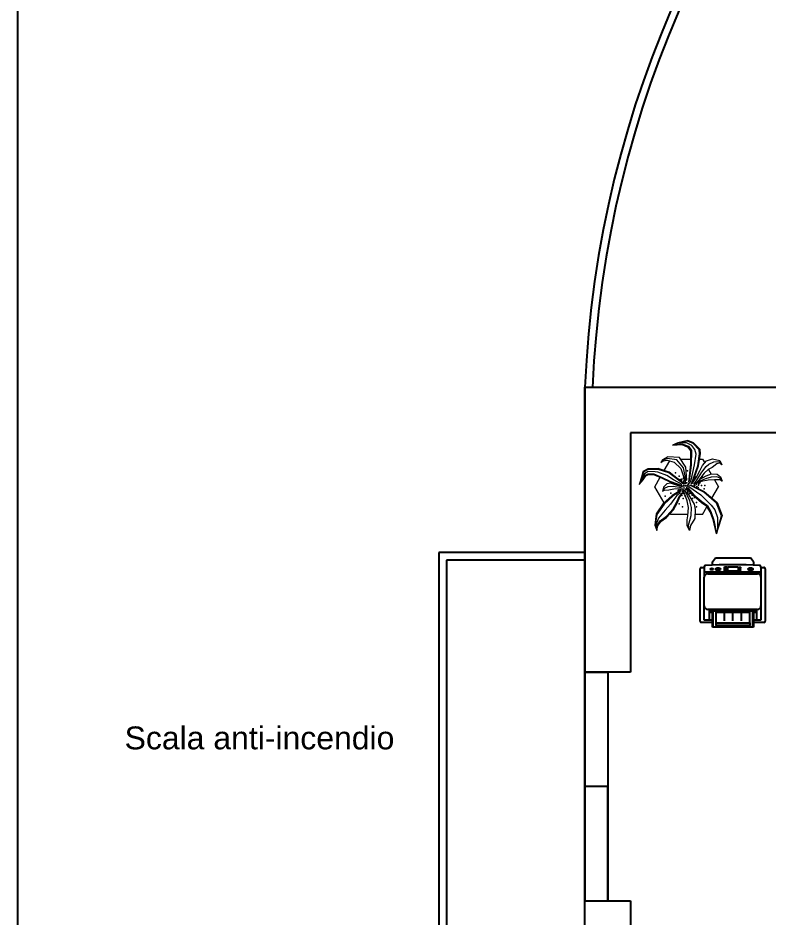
# Model space of a CAD drawing. Header units: millimetres. Extents: x -1911 to 4021, y -174 to 2851.
# Drawn here: x 1786 to 2279, y 1034 to 1625 of the extents above; entities that cross this region are included whole.
import ezdxf

# ---------------------------------------------------------------- set-up
doc = ezdxf.new("R2010")
doc.units = ezdxf.units.MM
doc.layers.add('ARREDI', color=7, linetype='Continuous')
doc.layers.add('ARREDI attrezzature - furniture', color=175, linetype='Continuous', lineweight=9)
doc.layers.add('PIANTA - plant', color=94, linetype='Continuous', lineweight=13)
doc.layers.add('VERDE prato - green grass', color=7, linetype='Continuous', lineweight=13, true_color=0xd3e2a7)
doc.styles.get("Standard").update_dxf_attribs({"font": 'arial.ttf'})

# ---------------------------------------------------------------- blocks, each defined once
blk = doc.blocks.new('pianta2')
at = {"layer": 'ARREDI attrezzature - furniture'}
for p, q in [((4763.07, 1802.3), (4766.71, 1808.62)), ((4773.87, 1809.77), (4780.34, 1809.77)), ((4786.37, 1809.77), (4788.3, 1809.77)), ((4788.3, 1809.77), (4789.72, 1807.32)), ((4792.17, 1803.08), (4793.94, 1800)), ((4756.92, 1791.65), (4760.5, 1797.85)), ((4796.16, 1796.17), (4798.77, 1791.65)), ((4763.04, 1781.04), (4756.92, 1791.65)), ((4794.46, 1784.19), (4798.77, 1791.65)), ((4788.3, 1773.53), (4791.19, 1778.53)), ((4767.38, 1773.53), (4767.03, 1774.13)), ((4778.72, 1773.53), (4767.38, 1773.53)), ((4788.3, 1773.53), (4783.32, 1773.53))]:
    blk.add_line(p, q, dxfattribs=at)
at = {"layer": 'PIANTA - plant'}
for points in [[(4781.62, 1794.14), (4785.72, 1805.43), (4786.91, 1813.3), (4786.65, 1816.12), (4782.41, 1820.57), (4778.58, 1821.98), (4771.96, 1820.57), (4768.52, 1818.95), (4774.74, 1819.35), (4778.71, 1817.73), (4780.43, 1815.31), (4780.29, 1806.45), (4779.11, 1794.75)], [(4781.34, 1794.29), (4785.24, 1805.46), (4786.34, 1813.29), (4786.13, 1815.9), (4782.16, 1820.07), (4778.46, 1821.63), (4772.1, 1820.39), (4768.52, 1818.95), (4774.76, 1819.76), (4779.01, 1818.19), (4781, 1815.48), (4780.79, 1805.87), (4779.49, 1795.44)], [(4780.79, 1795.96), (4783.05, 1806.09), (4784.01, 1812.97), (4783.32, 1816.11), (4781.34, 1818.81), (4777.85, 1820.39), (4775.72, 1820.39), (4771.96, 1819.96), (4768.52, 1818.95)], [(4778.01, 1795.94), (4777.38, 1804.5), (4773.08, 1810.95), (4765.45, 1811.28), (4761.92, 1809.26), (4761.01, 1807.57), (4762.47, 1808.73), (4765.17, 1809.04), (4769.75, 1807.77), (4773.92, 1803.54), (4777.38, 1793.72)], [(4777.45, 1795.51), (4775.72, 1803.97), (4771.49, 1809.26), (4765.1, 1810.21), (4762.19, 1808.94), (4761.01, 1807.57)], [(4781.41, 1793.84), (4784.27, 1797.91), (4786.55, 1802.12), (4788.26, 1805.6), (4790.84, 1808.65), (4794.73, 1809.95), (4799.69, 1808.94), (4800.92, 1806.03), (4799.88, 1807.33), (4797.69, 1806.76), (4794.55, 1804.3), (4791.98, 1802.98), (4789.31, 1800.52), (4785.22, 1795.01), (4782.84, 1793.12)], [(4782.27, 1793.62), (4784.46, 1796.01), (4787.91, 1801.27), (4790.68, 1805.05), (4792.41, 1806.46), (4795.75, 1807.95), (4799.72, 1808.13), (4800.92, 1806.03)], [(4776.33, 1793.35), (4766.47, 1801.12), (4759.22, 1803.64), (4752.32, 1803.38), (4749.19, 1801.63), (4748.2, 1797.87), (4746.72, 1793.1), (4749.36, 1796.11), (4751.16, 1798.88), (4752.81, 1799.63), (4756.1, 1799.63), (4761.69, 1797.37), (4766.79, 1794.86), (4774.86, 1792.11)], [(4776.08, 1793.24), (4766.05, 1800.77), (4759.17, 1803.08), (4752.45, 1802.93), (4749.45, 1801.25), (4747.98, 1796.28), (4746.72, 1793.1), (4748.87, 1795.96), (4750.82, 1799.25), (4752.65, 1800.04), (4756.28, 1800.04), (4761.84, 1797.8), (4766.89, 1795.32), (4774.82, 1792.43)], [(4774.82, 1793.16), (4769.15, 1796.2), (4764.79, 1799), (4758.91, 1801.16), (4757.18, 1801.48), (4752.5, 1801.56), (4750.13, 1800.21), (4748.4, 1796.11), (4746.72, 1793.1)], [(4786.36, 1796.46), (4788.74, 1797.62), (4790.55, 1798.78), (4794.17, 1800.08), (4797.97, 1799.95), (4800.07, 1798.19), (4801.12, 1795.29), (4799.69, 1796.17), (4796.16, 1796.17), (4792.07, 1795.88), (4787.41, 1795.01), (4782.84, 1793.12)], [(4801.12, 1795.29), (4799.76, 1797.37), (4797.7, 1798.13), (4794.02, 1798.02), (4790.17, 1796.89), (4786.88, 1795.62), (4784.81, 1794.76)], [(4776.72, 1791.16), (4771.81, 1792.45), (4767.32, 1793.94), (4764.93, 1793.65), (4762.69, 1791.38), (4762.03, 1788.67), (4763.29, 1789.45), (4766.24, 1789.59), (4769.47, 1790.23), (4777.61, 1790.52)], [(4774.38, 1791.02), (4769.04, 1791.87), (4765.49, 1791.65), (4763.15, 1790.52), (4762.03, 1788.67)], [(4777.68, 1788.63), (4779.97, 1785.03), (4782.88, 1780.27), (4783.43, 1776.78), (4783.23, 1770.86), (4780.38, 1766.2), (4779.82, 1763.03), (4778.16, 1766.31), (4778.24, 1769.91), (4778.72, 1772.55), (4779.06, 1778.05), (4778.24, 1782.39), (4775.45, 1790.33)], [(4797.5, 1760.73), (4795.16, 1770.08), (4793.35, 1775.2), (4791.07, 1778.73), (4787.66, 1781.11), (4782.15, 1785.92), (4778.37, 1790.49)], [(4778.72, 1790.9), (4782.49, 1786.28), (4787.75, 1781.93), (4791.43, 1779.27), (4793.81, 1775.49), (4795.7, 1769.63), (4797.5, 1760.73)], [(4779.27, 1791.78), (4787.15, 1786.29), (4793.92, 1779.64), (4796.43, 1776.44), (4798.03, 1771.46), (4798.01, 1763.27)], [(4797.5, 1760.73), (4800.63, 1772.64), (4797.41, 1780.97), (4789.13, 1788.2), (4780.02, 1792.77)], [(4780.39, 1792.93), (4789.39, 1788.59), (4797.87, 1781.22), (4801.1, 1772.7), (4798.01, 1763.27), (4797.5, 1760.73)], [(4774.53, 1789.59), (4768.44, 1785.84), (4762.52, 1780.57), (4757.74, 1773.8), (4756.93, 1766.52), (4758.24, 1763.02), (4758.9, 1766.03), (4760.87, 1768.78), (4764.65, 1771.54), (4769.26, 1776.55), (4771.9, 1781.32), (4773.38, 1785.09), (4775.52, 1787.84)], [(4774.27, 1789.07), (4769.06, 1785.7), (4763.15, 1780.27), (4758.23, 1773.52), (4757.23, 1766.68), (4758.24, 1763.02), (4758.59, 1766.24), (4760.44, 1769.19), (4763.72, 1771.79), (4764.79, 1772.66), (4768.7, 1777), (4771.41, 1781.68), (4773.13, 1785.59), (4775.12, 1787.97)], [(4773.91, 1787.75), (4771.34, 1785.81), (4769.42, 1783.2), (4767.28, 1780.16), (4763.72, 1776.25), (4759.3, 1771.14), (4757.73, 1766.35), (4758.24, 1763.02)], [(4779.82, 1763.03), (4779.06, 1766.42), (4779.97, 1769.49), (4780.87, 1772.87), (4780.94, 1778.05), (4780.04, 1782.39), (4776.57, 1789.48)]]:
    blk.add_lwpolyline(points, dxfattribs=at)
for p in [(4778.39, 1802.19), (4779.21, 1792.12)]:
    blk.add_point(p, dxfattribs=at)
at = {"layer": 'VERDE prato - green grass'}
for p in [(4770.61, 1800.79), (4772.89, 1798.7), (4773.6, 1796.46), (4774.43, 1795.92), (4774.73, 1796.61), (4775.75, 1797.3), (4776.17, 1796.24), (4783.1, 1797.62), (4784.01, 1798.25), (4788.16, 1798.04), (4771.11, 1792.97), (4772.56, 1792.65), (4772.84, 1790.01), (4773.94, 1789.79), (4774.64, 1794.98), (4775.41, 1790.01), (4775.47, 1794.55), (4775.89, 1795.29), (4776.1, 1792.54), (4776.66, 1794.13), (4777.07, 1793.71), (4777.07, 1792.23), (4777.2, 1789.79), (4777.97, 1791.07), (4778.04, 1794.24), (4778.04, 1790.22), (4778.18, 1792.43), (4778.24, 1791.49), (4778.94, 1793.17), (4779.36, 1793.82), (4779.91, 1794.34), (4780.4, 1795.29), (4781.09, 1793.71), (4782.75, 1792.75), (4782.82, 1792.01), (4783.24, 1792.54), (4784.35, 1793.28), (4784.49, 1791.91), (4785.39, 1791.18), (4785.53, 1792.65), (4785.87, 1793.5), (4786.57, 1794.24), (4787.55, 1792.42), (4789.38, 1790.33), (4789.84, 1792.42), (4763.73, 1785.43), (4767.39, 1787.52), (4772.36, 1789.27), (4772.9, 1789.16), (4774.64, 1785.88), (4775.06, 1788.85), (4775.54, 1789.37), (4775.64, 1784.03), (4775.68, 1787.15), (4775.96, 1788.11), (4776.38, 1786.95), (4776.66, 1785.67), (4778.24, 1789.37), (4778.52, 1788.52), (4778.67, 1787.78), (4778.87, 1788.85), (4779.84, 1788.42), (4779.91, 1787.15), (4781.37, 1786.1), (4781.59, 1784.03), (4783.03, 1784.51), (4772.89, 1780.54), (4775.18, 1778.45), (4784.35, 1781.24), (4784.35, 1778.45)]:
    blk.add_point(p, dxfattribs=at)
blk = doc.blocks.new('stampante')
at = {"layer": 'ARREDI'}
for p, q in [((843.1, 255.98), (843.1, 290.48)), ((843.86, 291.24), (850.73, 291.24)), ((845.84, 268.04), (845.84, 289.82)), ((845.84, 289.82), (850.73, 289.82)), ((848.8, 282.83), (848.8, 289.82)), ((848.8, 289.82), (850.73, 289.82)), ((850.73, 285.21), (850.73, 294.4)), ((850.73, 294.4), (877.72, 294.4)), ((851.3, 283.59), (851.3, 294.4)), ((853.17, 291.54), (853.17, 283.59)), ((858.7, 290.12), (858.7, 284.42)), ((864.23, 290.12), (864.23, 284.42)), ((869.75, 290.12), (869.75, 284.42)), ((875.28, 291.54), (875.28, 283.59)), ((877.16, 294.4), (877.16, 283.59)), ((877.72, 294.4), (877.72, 285.21)), ((877.72, 291.24), (885.01, 291.24)), ((877.72, 289.82), (879.66, 289.82)), ((877.72, 289.82), (883.03, 289.82)), ((879.66, 289.82), (879.66, 282.83)), ((883.03, 289.82), (883.03, 268.04)), ((885.77, 290.48), (885.77, 255.98)), ((851.3, 284.42), (848.8, 284.42)), ((879.66, 283.59), (848.8, 283.59)), ((851.3, 285.21), (850.73, 285.21)), ((875.28, 284.42), (853.17, 284.42)), ((877.72, 285.21), (877.16, 285.21)), ((879.66, 284.42), (877.16, 284.42)), ((845.84, 261.62), (845.84, 280.48)), ((848.19, 282.83), (880.69, 282.83)), ((883.03, 280.48), (883.03, 261.62)), ((845.84, 254.68), (845.84, 266.35)), ((883.03, 254.68), (883.03, 261.62)), ((845.84, 255.22), (843.86, 255.22)), ((850.73, 258.22), (845.84, 258.22)), ((845.84, 258.22), (883.03, 258.22)), ((880.69, 259.27), (848.19, 259.27)), ((880.69, 259.27), (848.19, 259.27)), ((852.67, 256.06), (851.54, 256.91)), ((852.67, 256.06), (853.8, 256.91)), ((852.67, 256.06), (852.67, 255.4)), ((860.8, 254.88), (860.8, 257.53)), ((860.8, 257.53), (867.74, 257.53)), ((867.74, 254.88), (860.8, 254.88)), ((867.74, 257.53), (867.74, 254.88)), ((867.74, 254.88), (867.74, 257.53)), ((868.14, 257.53), (869.78, 257.53)), ((868.14, 254.88), (868.14, 257.53)), ((869.78, 256.87), (868.14, 256.87)), ((869.78, 256.2), (868.14, 256.2)), ((869.78, 255.54), (868.14, 255.54)), ((869.78, 254.88), (868.14, 254.88)), ((869.78, 257.53), (869.78, 254.88)), ((885.01, 255.22), (883.03, 255.22)), ((850.73, 251.45), (852.71, 248.95)), ((877.72, 251.45), (875.74, 248.95))]:
    blk.add_line(p, q, dxfattribs=at)
for points in [[(853.17, 291.54), (853.17, 293.21), (875.28, 293.21), (875.28, 291.54), (864.23, 291.54)], [(864.23, 291.54), (853.17, 291.54)], [(850.73, 251.45), (850.73, 253.68)], [(875.74, 248.95), (852.71, 248.95)], [(877.72, 253.67), (877.72, 251.45)]]:
    blk.add_lwpolyline(points, dxfattribs=at)
for centre, radius, start, end in [((843.86, 290.48), 0.76, 90.00238, 180.00247), ((885.01, 290.48), 0.76, 359.99996, 90.00004), ((848.19, 280.48), 2.35, 90, 180), ((880.69, 280.48), 2.35, 0, 90), ((848.19, 261.62), 2.35, 180, 270), ((880.69, 261.62), 2.35, 270, 0), ((843.86, 255.98), 0.76, 179.99996, 270.00004), ((846.61, 254.68), 0.767, 180, 267.0582), ((882.27, 254.68), 0.767, 272.9418, 0), ((885.01, 255.98), 0.76, 269.99753, 359.99762), ((864.44, 582.5), 329.07, 266.88728, 273.11272)]:
    blk.add_arc(centre, radius, start, end, dxfattribs=at)
for centre, major_axis in [((852.67, 256.3), (-1.54, 0)), ((859.65, 256.92), (-0.445, 0)), ((859.65, 256.07), (-0.445, 0)), ((859.65, 255.21), (-0.445, 0)), ((874.01, 256.3), (-1.54, 0)), ((874.01, 256.3), (-0.926, 0)), ((878.11, 256.3), (-0.926, 0))]:
    blk.add_ellipse(centre, major_axis=major_axis, ratio=0.583333, dxfattribs=at)

msp = doc.modelspace()

# ---------------------------------------------------------------- linework, layer by layer
at = {"color": 6}
msp.add_line((1786.03, -173.65), (1786.03, 2585.94), dxfattribs=at)
for p, q in [((2158.04, 462.78), (2158.04, 1382.78)), ((2158.04, 1382.78), (2188.04, 1382.78)), ((2158.04, 382.78), (2158.04, 1382.78)), ((2188.04, 1382.78), (2788.04, 1382.78)), ((2188.04, 1352.78), (2188.04, 1195.71)), ((2758.04, 1352.78), (2188.04, 1352.78)), ((2188.04, 1045.71), (2188.04, 492.78))]:
    msp.add_line(p, q)
at = {"color": 0}
for p, q in [((2158.04, 1382.78), (2158.04, 1195.71)), ((2158.04, 1274.25), (2062.26, 1274.25)), ((2062.26, 1274.25), (2062.26, 974.25)), ((2158.04, 1269.25), (2067.26, 1269.25)), ((2067.26, 1269.25), (2067.26, 704.25)), ((2188.04, 1195.71), (2158.04, 1195.71)), ((2158.04, 1195.71), (2173.04, 1195.71)), ((2173.04, 1045.71), (2173.04, 1120.71)), ((2158.04, 1045.71), (2188.04, 1045.71))]:
    msp.add_line(p, q, dxfattribs=at)
at = {"color": 2}
for p, q in [((2158.04, 1195.71), (2158.04, 1045.71)), ((2173.04, 1195.71), (2173.04, 1045.71)), ((2173.04, 1120.71), (2158.04, 1120.71))]:
    msp.add_line(p, q, dxfattribs=at)
for radius in [700.64, 695.64]:
    msp.add_arc((2858.04, 1352.78), radius, 2.45403, 177.54597, dxfattribs=at)

# ---------------------------------------------------------------- block references
at = {"color": 6}
msp.add_blockref('pianta2', (-2553.04, -474.23), dxfattribs=at)
at = {"rotation": 180}
msp.add_blockref('stampante', (3119.42, 1519.64), dxfattribs=at)

# ---------------------------------------------------------------- texts
at = {"insert": (1855.99, 1160.08), "char_height": 15, "attachment_point": 1}
msp.add_mtext_dynamic_manual_height_columns('\\A1;Scala anti-incendio', width=306.6846, gutter_width=12.5, heights=[48.98], dxfattribs=at)

doc.saveas('drawing.dxf')
